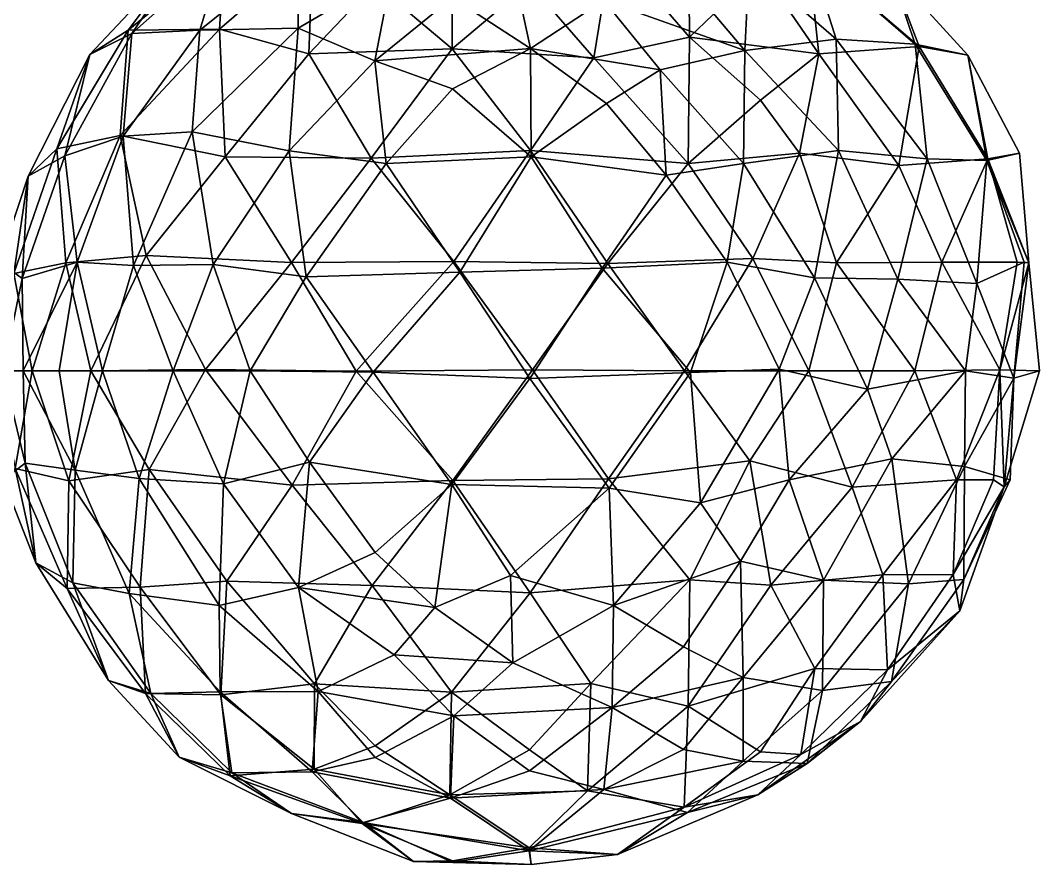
# Model space of a CAD drawing. Extents: x 290083 to 295691, y 4553739 to 4561622.
# Drawn here: x 290202.6 to 290369.2, y 4561000 to 4561138.1 of the extents above; entities that cross this region are included whole.
import ezdxf

# ---------------------------------------------------------------- set-up
doc = ezdxf.new("R2010")
doc.units = 0
doc.layers.add('Au_ppm_Pref_-_0_3', color=7, linetype='CONTINUOUS')

msp = doc.modelspace()

# ---------------------------------------------------------------- linework, layer by layer
at = {"layer": 'Au_ppm_Pref_-_0_3'}
for points in [[(290299.26, 4561150.05, 1491.58), (290311.97, 4561135.29, 1488.78), (290311.84, 4561155.6, 1496.37)], [(290311.97, 4561135.29, 1488.78), (290323.61, 4561146.47, 1492.61), (290311.84, 4561155.6, 1496.37)], [(290273.16, 4561151.54, 1490.98), (290260.61, 4561144.05, 1487.48), (290273.18, 4561133.38, 1486.09)], [(290273.18, 4561133.38, 1486.09), (290285.81, 4561144.06, 1487.47), (290273.16, 4561151.54, 1490.98)], [(290299.26, 4561150.05, 1491.58), (290285.81, 4561144.06, 1487.47), (290296.33, 4561131.95, 1486.55)], [(290299.26, 4561150.05, 1491.58), (290296.33, 4561131.95, 1486.55), (290311.97, 4561135.29, 1488.78)], [(290230.19, 4561149.75, 1502.65), (290220.83, 4561135.92, 1508.36), (290213.93, 4561132.47, 1502.65)], [(290230.19, 4561149.75, 1502.65), (290213.93, 4561132.47, 1502.65), (290220.2, 4561136.44, 1497.02)], [(290235.97, 4561149.32, 1496.64), (290230.19, 4561149.75, 1502.65), (290220.2, 4561136.44, 1497.02)], [(290220.2, 4561136.44, 1497.02), (290235.15, 4561136.6, 1490), (290235.97, 4561149.32, 1496.64)], [(290235.78, 4561149.22, 1508.63), (290220.83, 4561135.92, 1508.36), (290230.19, 4561149.75, 1502.65)], [(290235.78, 4561149.22, 1508.63), (290231.93, 4561136.47, 1515.37), (290220.83, 4561135.92, 1508.36)], [(290247.87, 4561149.26, 1514.07), (290248.02, 4561136.77, 1520.78), (290231.93, 4561136.47, 1515.37)], [(290247.87, 4561149.26, 1514.07), (290231.93, 4561136.47, 1515.37), (290235.78, 4561149.22, 1508.63)], [(290249.74, 4561132.58, 1486.18), (290250.38, 4561149.79, 1491.71), (290235.15, 4561136.6, 1490)], [(290235.97, 4561149.32, 1496.64), (290235.15, 4561136.6, 1490), (290250.38, 4561149.79, 1491.71)], [(290263.29, 4561145.77, 1519.66), (290248.02, 4561136.77, 1520.78), (290247.87, 4561149.26, 1514.07)], [(290250.38, 4561149.79, 1491.71), (290249.74, 4561132.58, 1486.18), (290260.61, 4561144.05, 1487.48)], [(290331.44, 4561149.28, 1508.07), (290335.97, 4561135, 1514.71), (290321.76, 4561147.36, 1513.86)], [(290333.15, 4561132.6, 1491.16), (290331.3, 4561149.38, 1497.2), (290323.61, 4561146.47, 1492.61)], [(290333.15, 4561132.6, 1491.16), (290349.51, 4561133.76, 1496.58), (290331.3, 4561149.38, 1497.2)], [(290331.3, 4561149.38, 1497.2), (290349.51, 4561133.76, 1496.58), (290344.79, 4561146.31, 1502.65)], [(290335.97, 4561135, 1514.71), (290331.44, 4561149.28, 1508.07), (290348.87, 4561134.15, 1508.58)], [(290331.44, 4561149.28, 1508.07), (290344.79, 4561146.31, 1502.65), (290348.87, 4561134.15, 1508.58)], [(290321.01, 4561133.12, 1520.13), (290311.01, 4561145, 1518.14), (290321.76, 4561147.36, 1513.86)], [(290321.01, 4561133.12, 1520.13), (290321.76, 4561147.36, 1513.86), (290335.97, 4561135, 1514.71)], [(290260.55, 4561131.45, 1525.97), (290248.02, 4561136.77, 1520.78), (290263.29, 4561145.77, 1519.66)], [(290260.55, 4561131.45, 1525.97), (290263.29, 4561145.77, 1519.66), (290273.21, 4561141.8, 1523.01)], [(290283.18, 4561146.3, 1519.81), (290285.98, 4561133.43, 1526.09), (290273.21, 4561141.8, 1523.01)], [(290285.98, 4561133.43, 1526.09), (290283.18, 4561146.3, 1519.81), (290297.95, 4561141.31, 1521.09)], [(290321.01, 4561133.12, 1520.13), (290297.95, 4561141.31, 1521.09), (290311.01, 4561145, 1518.14)], [(290323.61, 4561146.47, 1492.61), (290311.97, 4561135.29, 1488.78), (290333.15, 4561132.6, 1491.16)], [(290344.79, 4561146.31, 1502.65), (290349.51, 4561133.76, 1496.58), (290357.48, 4561132.34, 1502.65)], [(290344.79, 4561146.31, 1502.65), (290357.48, 4561132.34, 1502.65), (290348.87, 4561134.15, 1508.58)], [(290260.61, 4561144.05, 1487.48), (290249.74, 4561132.58, 1486.18), (290273.18, 4561133.38, 1486.09)], [(290273.18, 4561133.38, 1486.09), (290296.33, 4561131.95, 1486.55), (290285.81, 4561144.06, 1487.47)], [(290260.55, 4561131.45, 1525.97), (290273.21, 4561141.8, 1523.01), (290285.98, 4561133.43, 1526.09)], [(290285.98, 4561133.43, 1526.09), (290297.95, 4561141.31, 1521.09), (290307.21, 4561129.95, 1524.85)], [(290297.95, 4561141.31, 1521.09), (290321.01, 4561133.12, 1520.13), (290307.21, 4561129.95, 1524.85)], [(290236.09, 4561115.75, 1485.85), (290235.15, 4561136.6, 1490), (290218.93, 4561119.21, 1489.82)], [(290235.15, 4561136.6, 1490), (290220.2, 4561136.44, 1497.02), (290218.93, 4561119.21, 1489.82)], [(290246.56, 4561116.69, 1527.74), (290230.69, 4561119.82, 1521.61), (290248.02, 4561136.77, 1520.78)], [(290248.02, 4561136.77, 1520.78), (290230.69, 4561119.82, 1521.61), (290231.93, 4561136.47, 1515.37)], [(290236.09, 4561115.75, 1485.85), (290249.74, 4561132.58, 1486.18), (290235.15, 4561136.6, 1490)], [(290260.55, 4561131.45, 1525.97), (290246.56, 4561116.69, 1527.74), (290248.02, 4561136.77, 1520.78)], [(290218.93, 4561119.21, 1489.82), (290220.2, 4561136.44, 1497.02), (290208.57, 4561117.06, 1496.88)], [(290220.2, 4561136.44, 1497.02), (290213.93, 4561132.47, 1502.65), (290208.57, 4561117.06, 1496.88)], [(290219.4, 4561119.12, 1515.46), (290209.85, 4561115.91, 1508.76), (290220.83, 4561135.92, 1508.36)], [(290220.83, 4561135.92, 1508.36), (290209.85, 4561115.91, 1508.76), (290213.93, 4561132.47, 1502.65)], [(290230.69, 4561119.82, 1521.61), (290219.4, 4561119.12, 1515.46), (290231.93, 4561136.47, 1515.37)], [(290231.93, 4561136.47, 1515.37), (290219.4, 4561119.12, 1515.46), (290220.83, 4561135.92, 1508.36)], [(290296.33, 4561131.95, 1486.55), (290311.78, 4561114.66, 1486.75), (290311.97, 4561135.29, 1488.78)], [(290311.78, 4561114.66, 1486.75), (290323.61, 4561125, 1487.89), (290311.97, 4561135.29, 1488.78)], [(290311.97, 4561135.29, 1488.78), (290323.61, 4561125, 1487.89), (290333.15, 4561132.6, 1491.16)], [(290336.33, 4561116.79, 1520.2), (290321.01, 4561133.12, 1520.13), (290335.97, 4561135, 1514.71)], [(290335.97, 4561135, 1514.71), (290350.84, 4561115.39, 1514.53), (290336.33, 4561116.79, 1520.2)], [(290350.84, 4561115.39, 1514.53), (290335.97, 4561135, 1514.71), (290348.87, 4561134.15, 1508.58)], [(290259.94, 4561115.54, 1484.97), (290273.18, 4561133.38, 1486.09), (290249.74, 4561132.58, 1486.18)], [(290285.99, 4561116.79, 1486.11), (290273.18, 4561133.38, 1486.09), (290259.94, 4561115.54, 1484.97)], [(290260.55, 4561131.45, 1525.97), (290285.98, 4561133.43, 1526.09), (290273.21, 4561126.86, 1529.91)], [(290285.99, 4561116.79, 1486.11), (290296.33, 4561131.95, 1486.55), (290273.18, 4561133.38, 1486.09)], [(290285.98, 4561133.43, 1526.09), (290286.11, 4561115.73, 1531.26), (290273.21, 4561126.86, 1529.91)], [(290286.11, 4561115.73, 1531.26), (290285.98, 4561133.43, 1526.09), (290298.41, 4561124.48, 1529.12)], [(290285.98, 4561133.43, 1526.09), (290307.21, 4561129.95, 1524.85), (290298.41, 4561124.48, 1529.12)], [(290346.18, 4561114.33, 1491.19), (290349.51, 4561133.76, 1496.58), (290333.15, 4561132.6, 1491.16)], [(290346.18, 4561114.33, 1491.19), (290360.74, 4561115.4, 1497.03), (290349.51, 4561133.76, 1496.58)], [(290360.57, 4561115.12, 1508.15), (290350.84, 4561115.39, 1514.53), (290348.87, 4561134.15, 1508.58)], [(290360.57, 4561115.12, 1508.15), (290348.87, 4561134.15, 1508.58), (290357.48, 4561132.34, 1502.65)], [(290360.74, 4561115.4, 1497.03), (290357.48, 4561132.34, 1502.65), (290349.51, 4561133.76, 1496.58)], [(290213.93, 4561132.47, 1502.65), (290209.85, 4561115.91, 1508.76), (290203.84, 4561112.57, 1502.65)], [(290203.84, 4561112.57, 1502.65), (290208.57, 4561117.06, 1496.88), (290213.93, 4561132.47, 1502.65)], [(290259.94, 4561115.54, 1484.97), (290249.74, 4561132.58, 1486.18), (290236.09, 4561115.75, 1485.85)], [(290285.99, 4561116.79, 1486.11), (290311.78, 4561114.66, 1486.75), (290296.33, 4561131.95, 1486.55)], [(290320.82, 4561114.62, 1525.91), (290307.21, 4561129.95, 1524.85), (290321.01, 4561133.12, 1520.13)], [(290320.82, 4561114.62, 1525.91), (290321.01, 4561133.12, 1520.13), (290336.33, 4561116.79, 1520.2)], [(290333.15, 4561132.6, 1491.16), (290323.61, 4561125, 1487.89), (290329.97, 4561116.35, 1487.77)], [(290346.18, 4561114.33, 1491.19), (290333.15, 4561132.6, 1491.16), (290329.97, 4561116.35, 1487.77)], [(290360.57, 4561115.12, 1508.15), (290357.48, 4561132.34, 1502.65), (290365.94, 4561116.35, 1502.65)], [(290365.94, 4561116.35, 1502.65), (290357.48, 4561132.34, 1502.65), (290360.74, 4561115.4, 1497.03)], [(290260.55, 4561131.45, 1525.97), (290262.37, 4561114.65, 1530.95), (290246.56, 4561116.69, 1527.74)], [(290260.55, 4561131.45, 1525.97), (290273.21, 4561126.86, 1529.91), (290262.37, 4561114.65, 1530.95)], [(290307.21, 4561129.95, 1524.85), (290308.16, 4561112.72, 1529.79), (290298.41, 4561124.48, 1529.12)], [(290307.21, 4561129.95, 1524.85), (290320.82, 4561114.62, 1525.91), (290308.16, 4561112.72, 1529.79)], [(290286.11, 4561115.73, 1531.26), (290262.37, 4561114.65, 1530.95), (290273.21, 4561126.86, 1529.91)], [(290311.78, 4561114.66, 1486.75), (290329.97, 4561116.35, 1487.77), (290323.61, 4561125, 1487.89)], [(290286.11, 4561115.73, 1531.26), (290298.41, 4561124.48, 1529.12), (290308.16, 4561112.72, 1529.79)], [(290218.93, 4561119.21, 1489.82), (290208.57, 4561117.06, 1496.88), (290210.04, 4561098.42, 1490.61)], [(290219.4, 4561119.12, 1515.46), (290211.86, 4561098.5, 1514.7), (290209.85, 4561115.91, 1508.76)], [(290223.18, 4561099.57, 1485.93), (290218.93, 4561119.21, 1489.82), (290210.04, 4561098.42, 1490.61)], [(290219.4, 4561119.12, 1515.46), (290221.1, 4561097.94, 1521.1), (290211.86, 4561098.5, 1514.7)], [(290236.09, 4561115.75, 1485.85), (290218.93, 4561119.21, 1489.82), (290223.18, 4561099.57, 1485.93)], [(290230.69, 4561119.82, 1521.61), (290221.1, 4561097.94, 1521.1), (290219.4, 4561119.12, 1515.46)], [(290234.13, 4561098.12, 1527.16), (290221.1, 4561097.94, 1521.1), (290230.69, 4561119.82, 1521.61)], [(290246.56, 4561116.69, 1527.74), (290234.13, 4561098.12, 1527.16), (290230.69, 4561119.82, 1521.61)], [(290210.04, 4561098.42, 1490.61), (290208.57, 4561117.06, 1496.88), (290201.52, 4561096.66, 1497.34)], [(290203.84, 4561112.57, 1502.65), (290201.52, 4561096.66, 1497.34), (290208.57, 4561117.06, 1496.88)], [(290249.29, 4561096.09, 1530.93), (290234.13, 4561098.12, 1527.16), (290246.56, 4561116.69, 1527.74)], [(290262.37, 4561114.65, 1530.95), (290249.29, 4561096.09, 1530.93), (290246.56, 4561116.69, 1527.74)], [(290285.99, 4561116.79, 1486.11), (290259.94, 4561115.54, 1484.97), (290273.46, 4561098.61, 1485.93)], [(290285.99, 4561116.79, 1486.11), (290273.46, 4561098.61, 1485.93), (290298.64, 4561098.26, 1487.03)], [(290298.64, 4561098.26, 1487.03), (290311.78, 4561114.66, 1486.75), (290285.99, 4561116.79, 1486.11)], [(290332.41, 4561095.92, 1525.02), (290320.82, 4561114.62, 1525.91), (290336.33, 4561116.79, 1520.2)], [(290332.41, 4561095.92, 1525.02), (290336.33, 4561116.79, 1520.2), (290346.05, 4561095.72, 1519.84)], [(290350.84, 4561115.39, 1514.53), (290346.05, 4561095.72, 1519.84), (290336.33, 4561116.79, 1520.2)], [(290211.86, 4561098.5, 1514.7), (290202.89, 4561095.84, 1507.87), (290209.85, 4561115.91, 1508.76)], [(290203.84, 4561112.57, 1502.65), (290209.85, 4561115.91, 1508.76), (290202.89, 4561095.84, 1507.87)], [(290223.18, 4561099.57, 1485.93), (290246.89, 4561098.46, 1484.1), (290236.09, 4561115.75, 1485.85)], [(290259.94, 4561115.54, 1484.97), (290236.09, 4561115.75, 1485.85), (290246.89, 4561098.46, 1484.1)], [(290246.89, 4561098.46, 1484.1), (290273.46, 4561098.61, 1485.93), (290259.94, 4561115.54, 1484.97)], [(290274.45, 4561096.89, 1532.15), (290262.37, 4561114.65, 1530.95), (290286.11, 4561115.73, 1531.26)], [(290274.45, 4561096.89, 1532.15), (290286.11, 4561115.73, 1531.26), (290297.69, 4561097.54, 1532.21)], [(290297.69, 4561097.54, 1532.21), (290286.11, 4561115.73, 1531.26), (290308.16, 4561112.72, 1529.79)], [(290322.33, 4561099.08, 1487.05), (290329.97, 4561116.35, 1487.77), (290311.78, 4561114.66, 1486.75)], [(290322.33, 4561099.08, 1487.05), (290335.99, 4561098.41, 1488.25), (290329.97, 4561116.35, 1487.77)], [(290329.97, 4561116.35, 1487.77), (290335.99, 4561098.41, 1488.25), (290346.18, 4561114.33, 1491.19)], [(290346.05, 4561095.72, 1519.84), (290350.84, 4561115.39, 1514.53), (290358.96, 4561095.04, 1513.57)], [(290353.22, 4561098.53, 1491.74), (290360.74, 4561115.4, 1497.03), (290346.18, 4561114.33, 1491.19)], [(290360.57, 4561115.12, 1508.15), (290358.96, 4561095.04, 1513.57), (290350.84, 4561115.39, 1514.53)], [(290353.22, 4561098.53, 1491.74), (290365.54, 4561098.53, 1496.71), (290360.74, 4561115.4, 1497.03)], [(290366.68, 4561098.53, 1508.59), (290358.96, 4561095.04, 1513.57), (290360.57, 4561115.12, 1508.15)], [(290365.94, 4561116.35, 1502.65), (290367.47, 4561098.4, 1502.65), (290360.57, 4561115.12, 1508.15)], [(290360.57, 4561115.12, 1508.15), (290367.47, 4561098.4, 1502.65), (290366.68, 4561098.53, 1508.59)], [(290360.74, 4561115.4, 1497.03), (290367.47, 4561098.4, 1502.65), (290365.94, 4561116.35, 1502.65)], [(290360.74, 4561115.4, 1497.03), (290365.54, 4561098.53, 1496.71), (290367.47, 4561098.4, 1502.65)], [(290274.45, 4561096.89, 1532.15), (290249.29, 4561096.09, 1530.93), (290262.37, 4561114.65, 1530.95)], [(290298.64, 4561098.26, 1487.03), (290322.33, 4561099.08, 1487.05), (290311.78, 4561114.66, 1486.75)], [(290320.82, 4561114.62, 1525.91), (290318.11, 4561098.53, 1529.76), (290308.16, 4561112.72, 1529.79)], [(290320.82, 4561114.62, 1525.91), (290332.41, 4561095.92, 1525.02), (290318.11, 4561098.53, 1529.76)], [(290353.22, 4561098.53, 1491.74), (290346.18, 4561114.33, 1491.19), (290335.99, 4561098.41, 1488.25)], [(290202.89, 4561095.84, 1507.87), (290199.18, 4561098.53, 1502.65), (290203.84, 4561112.57, 1502.65)], [(290203.84, 4561112.57, 1502.65), (290199.18, 4561098.53, 1502.65), (290201.52, 4561096.66, 1497.34)], [(290297.69, 4561097.54, 1532.21), (290308.16, 4561112.72, 1529.79), (290318.11, 4561098.53, 1529.76)], [(290202.89, 4561095.84, 1507.87), (290199.78, 4561080.62, 1502.72), (290199.18, 4561098.53, 1502.65)], [(290204.51, 4561080.71, 1491.99), (290210.04, 4561098.42, 1490.61), (290201.52, 4561096.66, 1497.34)], [(290211.86, 4561098.5, 1514.7), (290203.04, 4561080.71, 1509.91), (290202.89, 4561095.84, 1507.87)], [(290211.86, 4561098.5, 1514.7), (290208.92, 4561080.71, 1514.53), (290203.04, 4561080.71, 1509.91)], [(290214.13, 4561080.71, 1486.68), (290210.04, 4561098.42, 1490.61), (290204.51, 4561080.71, 1491.99)], [(290215.99, 4561080.71, 1519.44), (290208.92, 4561080.71, 1514.53), (290211.86, 4561098.5, 1514.7)], [(290223.18, 4561099.57, 1485.93), (290210.04, 4561098.42, 1490.61), (290214.13, 4561080.71, 1486.68)], [(290211.86, 4561098.5, 1514.7), (290221.1, 4561097.94, 1521.1), (290215.99, 4561080.71, 1519.44)], [(290214.13, 4561080.71, 1486.68), (290232.85, 4561080.93, 1484.18), (290223.18, 4561099.57, 1485.93)], [(290246.89, 4561098.46, 1484.1), (290223.18, 4561099.57, 1485.93), (290232.85, 4561080.93, 1484.18)], [(290257.46, 4561080.69, 1484.97), (290246.89, 4561098.46, 1484.1), (290232.85, 4561080.93, 1484.18)], [(290273.46, 4561098.61, 1485.93), (290246.89, 4561098.46, 1484.1), (290257.46, 4561080.69, 1484.97)], [(290286.3, 4561080.91, 1486.51), (290273.46, 4561098.61, 1485.93), (290257.46, 4561080.69, 1484.97)], [(290286.3, 4561080.91, 1486.51), (290298.64, 4561098.26, 1487.03), (290273.46, 4561098.61, 1485.93)], [(290286.3, 4561080.91, 1486.51), (290311.15, 4561080.75, 1487.15), (290298.64, 4561098.26, 1487.03)], [(290312.14, 4561080.44, 1530.67), (290297.69, 4561097.54, 1532.21), (290318.11, 4561098.53, 1529.76)], [(290298.64, 4561098.26, 1487.03), (290311.15, 4561080.75, 1487.15), (290322.33, 4561099.08, 1487.05)], [(290311.15, 4561080.75, 1487.15), (290331.49, 4561080.71, 1487.06), (290322.33, 4561099.08, 1487.05)], [(290312.14, 4561080.44, 1530.67), (290318.11, 4561098.53, 1529.76), (290326.66, 4561080.99, 1527.17)], [(290332.41, 4561095.92, 1525.02), (290326.66, 4561080.99, 1527.17), (290318.11, 4561098.53, 1529.76)], [(290322.33, 4561099.08, 1487.05), (290331.49, 4561080.71, 1487.06), (290335.99, 4561098.41, 1488.25)], [(290335.99, 4561098.41, 1488.25), (290331.49, 4561080.71, 1487.06), (290348.82, 4561080.71, 1490.79)], [(290348.82, 4561080.71, 1490.79), (290353.22, 4561098.53, 1491.74), (290335.99, 4561098.41, 1488.25)], [(290348.82, 4561080.71, 1490.79), (290362.71, 4561080.91, 1496.54), (290353.22, 4561098.53, 1491.74)], [(290353.22, 4561098.53, 1491.74), (290362.71, 4561080.91, 1496.54), (290365.54, 4561098.53, 1496.71)], [(290366.68, 4561098.53, 1508.59), (290365.01, 4561079.53, 1508.89), (290358.96, 4561095.04, 1513.57)], [(290362.71, 4561080.91, 1496.54), (290367.47, 4561098.4, 1502.65), (290365.54, 4561098.53, 1496.71)], [(290362.71, 4561080.91, 1496.54), (290369.22, 4561080.71, 1502.65), (290367.47, 4561098.4, 1502.65)], [(290365.01, 4561079.53, 1508.89), (290366.68, 4561098.53, 1508.59), (290367.47, 4561098.4, 1502.65)], [(290365.01, 4561079.53, 1508.89), (290367.47, 4561098.4, 1502.65), (290369.22, 4561080.71, 1502.65)], [(290204.51, 4561080.71, 1491.99), (290201.52, 4561096.66, 1497.34), (290198.72, 4561080.71, 1496.71)], [(290227.57, 4561080.71, 1525.7), (290215.99, 4561080.71, 1519.44), (290221.1, 4561097.94, 1521.1)], [(290234.13, 4561098.12, 1527.16), (290227.57, 4561080.71, 1525.7), (290221.1, 4561097.94, 1521.1)], [(290240.17, 4561080.71, 1530.1), (290227.57, 4561080.71, 1525.7), (290234.13, 4561098.12, 1527.16)], [(290249.29, 4561096.09, 1530.93), (290240.17, 4561080.71, 1530.1), (290234.13, 4561098.12, 1527.16)], [(290274.45, 4561096.89, 1532.15), (290260.24, 4561080.54, 1531.28), (290249.29, 4561096.09, 1530.93)], [(290274.45, 4561096.89, 1532.15), (290285.88, 4561079.47, 1532.59), (290260.24, 4561080.54, 1531.28)], [(290274.45, 4561096.89, 1532.15), (290297.69, 4561097.54, 1532.21), (290285.88, 4561079.47, 1532.59)], [(290297.69, 4561097.54, 1532.21), (290312.14, 4561080.44, 1530.67), (290285.88, 4561079.47, 1532.59)], [(290202.89, 4561095.84, 1507.87), (290203.04, 4561080.71, 1509.91), (290199.78, 4561080.62, 1502.72)], [(290260.24, 4561080.54, 1531.28), (290240.17, 4561080.71, 1530.1), (290249.29, 4561096.09, 1530.93)], [(290341.06, 4561077.74, 1522.2), (290326.66, 4561080.99, 1527.17), (290332.41, 4561095.92, 1525.02)], [(290346.05, 4561095.72, 1519.84), (290341.06, 4561077.74, 1522.2), (290332.41, 4561095.92, 1525.02)], [(290346.05, 4561095.72, 1519.84), (290357.1, 4561080.71, 1515.9), (290341.06, 4561077.74, 1522.2)], [(290358.96, 4561095.04, 1513.57), (290357.1, 4561080.71, 1515.9), (290346.05, 4561095.72, 1519.84)], [(290358.96, 4561095.04, 1513.57), (290365.01, 4561079.53, 1508.89), (290357.1, 4561080.71, 1515.9)], [(290204.51, 4561080.71, 1491.99), (290198.72, 4561080.71, 1496.71), (290201.76, 4561064.74, 1497.4)], [(290203.04, 4561080.71, 1509.91), (290203.39, 4561065.64, 1507.77), (290199.78, 4561080.62, 1502.72)], [(290203.39, 4561065.64, 1507.77), (290199.83, 4561062.9, 1502.65), (290199.78, 4561080.62, 1502.72)], [(290210.54, 4561062.73, 1490.81), (290204.51, 4561080.71, 1491.99), (290201.76, 4561064.74, 1497.4)], [(290203.04, 4561080.71, 1509.91), (290208.92, 4561080.71, 1514.53), (290211.55, 4561064.48, 1514.08)], [(290203.04, 4561080.71, 1509.91), (290211.55, 4561064.48, 1514.08), (290203.39, 4561065.64, 1507.77)], [(290214.13, 4561080.71, 1486.68), (290204.51, 4561080.71, 1491.99), (290210.54, 4561062.73, 1490.81)], [(290215.99, 4561080.71, 1519.44), (290211.55, 4561064.48, 1514.08), (290208.92, 4561080.71, 1514.53)], [(290223.62, 4561064.58, 1485.77), (290214.13, 4561080.71, 1486.68), (290210.54, 4561062.73, 1490.81)], [(290215.99, 4561080.71, 1519.44), (290222, 4561063.13, 1520.45), (290211.55, 4561064.48, 1514.08)], [(290223.62, 4561064.58, 1485.77), (290232.85, 4561080.93, 1484.18), (290214.13, 4561080.71, 1486.68)], [(290227.57, 4561080.71, 1525.7), (290222, 4561063.13, 1520.45), (290215.99, 4561080.71, 1519.44)], [(290235.78, 4561062.23, 1526.5), (290222, 4561063.13, 1520.45), (290227.57, 4561080.71, 1525.7)], [(290232.85, 4561080.93, 1484.18), (290223.62, 4561064.58, 1485.77), (290247.05, 4561062.02, 1484.23)], [(290227.57, 4561080.71, 1525.7), (290240.17, 4561080.71, 1530.1), (290235.78, 4561062.23, 1526.5)], [(290257.46, 4561080.69, 1484.97), (290232.85, 4561080.93, 1484.18), (290247.05, 4561062.02, 1484.23)], [(290240.17, 4561080.71, 1530.1), (290249.85, 4561065.77, 1530.52), (290235.78, 4561062.23, 1526.5)], [(290260.24, 4561080.54, 1531.28), (290249.85, 4561065.77, 1530.52), (290240.17, 4561080.71, 1530.1)], [(290247.05, 4561062.02, 1484.23), (290273.28, 4561062.77, 1485.52), (290257.46, 4561080.69, 1484.97)], [(290260.24, 4561080.54, 1531.28), (290273.15, 4561062.12, 1531.62), (290249.85, 4561065.77, 1530.52)], [(290286.3, 4561080.91, 1486.51), (290257.46, 4561080.69, 1484.97), (290273.28, 4561062.77, 1485.52)], [(290260.24, 4561080.54, 1531.28), (290285.88, 4561079.47, 1532.59), (290273.15, 4561062.12, 1531.62)], [(290286.3, 4561080.91, 1486.51), (290273.28, 4561062.77, 1485.52), (290298.73, 4561063.06, 1486.6)], [(290312.14, 4561080.44, 1530.67), (290298.87, 4561061.52, 1531.03), (290285.88, 4561079.47, 1532.59)], [(290286.3, 4561080.91, 1486.51), (290298.73, 4561063.06, 1486.6), (290311.15, 4561080.75, 1487.15)], [(290298.73, 4561063.06, 1486.6), (290321.82, 4561066.01, 1486.71), (290311.15, 4561080.75, 1487.15)], [(290298.87, 4561061.52, 1531.03), (290312.14, 4561080.44, 1530.67), (290313.76, 4561059.16, 1528.95)], [(290311.15, 4561080.75, 1487.15), (290321.82, 4561066.01, 1486.71), (290331.49, 4561080.71, 1487.06)], [(290312.14, 4561080.44, 1530.67), (290326.66, 4561080.99, 1527.17), (290313.76, 4561059.16, 1528.95)], [(290328.26, 4561062.9, 1525.38), (290313.76, 4561059.16, 1528.95), (290326.66, 4561080.99, 1527.17)], [(290331.49, 4561080.71, 1487.06), (290321.82, 4561066.01, 1486.71), (290338.56, 4561061.69, 1489.36)], [(290328.26, 4561062.9, 1525.38), (290326.66, 4561080.99, 1527.17), (290341.06, 4561077.74, 1522.2)], [(290348.82, 4561080.71, 1490.79), (290331.49, 4561080.71, 1487.06), (290338.56, 4561061.69, 1489.36)], [(290348.82, 4561080.71, 1490.79), (290338.56, 4561061.69, 1489.36), (290355.64, 4561062.9, 1493.49)], [(290341.06, 4561077.74, 1522.2), (290357.1, 4561080.71, 1515.9), (290345.08, 4561066.32, 1519.64)], [(290356.91, 4561065.11, 1514.04), (290345.08, 4561066.32, 1519.64), (290357.1, 4561080.71, 1515.9)], [(290348.82, 4561080.71, 1490.79), (290355.64, 4561062.9, 1493.49), (290362.71, 4561080.91, 1496.54)], [(290355.64, 4561062.9, 1493.49), (290361.68, 4561062.9, 1496.71), (290362.71, 4561080.91, 1496.54)], [(290356.91, 4561065.11, 1514.04), (290357.1, 4561080.71, 1515.9), (290365.01, 4561079.53, 1508.89)], [(290361.68, 4561062.9, 1496.71), (290363.44, 4561061.75, 1502.72), (290362.71, 4561080.91, 1496.54)], [(290363.44, 4561061.75, 1502.72), (290369.22, 4561080.71, 1502.65), (290362.71, 4561080.91, 1496.54)], [(290363.44, 4561061.75, 1502.72), (290365.01, 4561079.53, 1508.89), (290369.22, 4561080.71, 1502.65)], [(290273.15, 4561062.12, 1531.62), (290285.88, 4561079.47, 1532.59), (290298.87, 4561061.52, 1531.03)], [(290364.39, 4561062.9, 1508.59), (290356.91, 4561065.11, 1514.04), (290365.01, 4561079.53, 1508.89)], [(290363.44, 4561061.75, 1502.72), (290364.39, 4561062.9, 1508.59), (290365.01, 4561079.53, 1508.89)], [(290345.08, 4561066.32, 1519.64), (290328.26, 4561062.9, 1525.38), (290341.06, 4561077.74, 1522.2)], [(290203.39, 4561065.64, 1507.77), (290205.1, 4561049.31, 1502.65), (290199.83, 4561062.9, 1502.65)], [(290211.55, 4561064.48, 1514.08), (290211.16, 4561046.07, 1508.23), (290203.39, 4561065.64, 1507.77)], [(290203.39, 4561065.64, 1507.77), (290211.16, 4561046.07, 1508.23), (290205.1, 4561049.31, 1502.65)], [(290249.85, 4561065.77, 1530.52), (290248.04, 4561045.3, 1526.06), (290235.78, 4561062.23, 1526.5)], [(290248.04, 4561045.3, 1526.06), (290249.85, 4561065.77, 1530.52), (290260.61, 4561051, 1530.37)], [(290273.15, 4561062.12, 1531.62), (290260.61, 4561051, 1530.37), (290249.85, 4561065.77, 1530.52)], [(290298.73, 4561063.06, 1486.6), (290312.01, 4561046.56, 1486.75), (290321.82, 4561066.01, 1486.71)], [(290325.27, 4561045.65, 1488.28), (290321.82, 4561066.01, 1486.71), (290312.01, 4561046.56, 1486.75)], [(290321.82, 4561066.01, 1486.71), (290325.27, 4561045.65, 1488.28), (290338.56, 4561061.69, 1489.36)], [(290333.91, 4561046.5, 1520.07), (290328.26, 4561062.9, 1525.38), (290345.08, 4561066.32, 1519.64)], [(290333.91, 4561046.5, 1520.07), (290345.08, 4561066.32, 1519.64), (290347.76, 4561045.89, 1514.27)], [(290356.91, 4561065.11, 1514.04), (290347.76, 4561045.89, 1514.27), (290345.08, 4561066.32, 1519.64)], [(290356.83, 4561046.61, 1507.79), (290347.76, 4561045.89, 1514.27), (290356.91, 4561065.11, 1514.04)], [(290356.83, 4561046.61, 1507.79), (290356.91, 4561065.11, 1514.04), (290364.39, 4561062.9, 1508.59)], [(290199.83, 4561062.9, 1502.65), (290205.1, 4561049.31, 1502.65), (290201.76, 4561064.74, 1497.4)], [(290210.54, 4561062.73, 1490.81), (290201.76, 4561064.74, 1497.4), (290210.25, 4561045.13, 1496.67)], [(290201.76, 4561064.74, 1497.4), (290205.1, 4561049.31, 1502.65), (290210.25, 4561045.13, 1496.67)], [(290222.16, 4561045.32, 1489.59), (290223.62, 4561064.58, 1485.77), (290210.54, 4561062.73, 1490.81)], [(290211.55, 4561064.48, 1514.08), (290220.37, 4561044.33, 1513.89), (290211.16, 4561046.07, 1508.23)], [(290222, 4561063.13, 1520.45), (290220.37, 4561044.33, 1513.89), (290211.55, 4561064.48, 1514.08)], [(290223.62, 4561064.58, 1485.77), (290222.16, 4561045.32, 1489.59), (290236.37, 4561046.32, 1485.7)], [(290236.37, 4561046.32, 1485.7), (290247.05, 4561062.02, 1484.23), (290223.62, 4561064.58, 1485.77)], [(290222.16, 4561045.32, 1489.59), (290210.54, 4561062.73, 1490.81), (290210.25, 4561045.13, 1496.67)], [(290222, 4561063.13, 1520.45), (290235.1, 4561042.33, 1520.82), (290220.37, 4561044.33, 1513.89)], [(290235.78, 4561062.23, 1526.5), (290235.1, 4561042.33, 1520.82), (290222, 4561063.13, 1520.45)], [(290235.1, 4561042.33, 1520.82), (290235.78, 4561062.23, 1526.5), (290248.04, 4561045.3, 1526.06)], [(290260.11, 4561045.62, 1484.96), (290247.05, 4561062.02, 1484.23), (290236.37, 4561046.32, 1485.7)], [(290273.28, 4561062.77, 1485.52), (290247.05, 4561062.02, 1484.23), (290260.11, 4561045.62, 1484.96)], [(290273.28, 4561062.77, 1485.52), (290260.11, 4561045.62, 1484.96), (290285.92, 4561044.4, 1485.73)], [(290273.15, 4561062.12, 1531.62), (290270.36, 4561042.02, 1528.77), (290260.61, 4561051, 1530.37)], [(290273.15, 4561062.12, 1531.62), (290282.7, 4561047.26, 1530.15), (290270.36, 4561042.02, 1528.77)], [(290273.15, 4561062.12, 1531.62), (290298.87, 4561061.52, 1531.03), (290282.7, 4561047.26, 1530.15)], [(290298.73, 4561063.06, 1486.6), (290273.28, 4561062.77, 1485.52), (290285.92, 4561044.4, 1485.73)], [(290285.92, 4561044.4, 1485.73), (290312.01, 4561046.56, 1486.75), (290298.73, 4561063.06, 1486.6)], [(290320.29, 4561049.58, 1525.06), (290313.76, 4561059.16, 1528.95), (290328.26, 4561062.9, 1525.38)], [(290320.29, 4561049.58, 1525.06), (290328.26, 4561062.9, 1525.38), (290333.91, 4561046.5, 1520.07)], [(290343.57, 4561047.34, 1492.13), (290338.56, 4561061.69, 1489.36), (290325.27, 4561045.65, 1488.28)], [(290343.57, 4561047.34, 1492.13), (290355.64, 4561062.9, 1493.49), (290338.56, 4561061.69, 1489.36)], [(290343.57, 4561047.34, 1492.13), (290355.1, 4561047.4, 1497.66), (290355.64, 4561062.9, 1493.49)], [(290355.1, 4561047.4, 1497.66), (290363.44, 4561061.75, 1502.72), (290361.68, 4561062.9, 1496.71)], [(290355.1, 4561047.4, 1497.66), (290361.68, 4561062.9, 1496.71), (290355.64, 4561062.9, 1493.49)], [(290355.1, 4561047.4, 1497.66), (290356.2, 4561041.45, 1502.65), (290363.44, 4561061.75, 1502.72)], [(290356.83, 4561046.61, 1507.79), (290363.44, 4561061.75, 1502.72), (290356.2, 4561041.45, 1502.65)], [(290356.83, 4561046.61, 1507.79), (290364.39, 4561062.9, 1508.59), (290363.44, 4561061.75, 1502.72)], [(290299.58, 4561042.36, 1527.22), (290282.7, 4561047.26, 1530.15), (290298.87, 4561061.52, 1531.03)], [(290298.87, 4561061.52, 1531.03), (290313.76, 4561059.16, 1528.95), (290299.58, 4561042.36, 1527.22)], [(290320.29, 4561049.58, 1525.06), (290299.58, 4561042.36, 1527.22), (290313.76, 4561059.16, 1528.95)], [(290248.04, 4561045.3, 1526.06), (290260.61, 4561051, 1530.37), (290270.36, 4561042.02, 1528.77)], [(290211.16, 4561046.07, 1508.23), (290217, 4561030.1, 1502.65), (290205.1, 4561049.31, 1502.65)], [(290205.1, 4561049.31, 1502.65), (290217, 4561030.1, 1502.65), (290210.25, 4561045.13, 1496.67)], [(290311.01, 4561035.61, 1523.62), (290299.58, 4561042.36, 1527.22), (290320.29, 4561049.58, 1525.06)], [(290311.01, 4561035.61, 1523.62), (290320.29, 4561049.58, 1525.06), (290320.75, 4561030.59, 1519.34)], [(290333.91, 4561046.5, 1520.07), (290320.75, 4561030.59, 1519.34), (290320.29, 4561049.58, 1525.06)], [(290283.12, 4561032.95, 1525.78), (290270.36, 4561042.02, 1528.77), (290282.7, 4561047.26, 1530.15)], [(290283.12, 4561032.95, 1525.78), (290282.7, 4561047.26, 1530.15), (290299.58, 4561042.36, 1527.22)], [(290343.57, 4561047.34, 1492.13), (290325.27, 4561045.65, 1488.28), (290332.46, 4561032.06, 1492.2)], [(290344.33, 4561031.82, 1497.63), (290343.57, 4561047.34, 1492.13), (290332.46, 4561032.06, 1492.2)], [(290344.33, 4561031.82, 1497.63), (290355.1, 4561047.4, 1497.66), (290343.57, 4561047.34, 1492.13)], [(290344.33, 4561031.82, 1497.63), (290356.2, 4561041.45, 1502.65), (290355.1, 4561047.4, 1497.66)], [(290356.83, 4561046.61, 1507.79), (290345.02, 4561029.91, 1507.34), (290347.76, 4561045.89, 1514.27)], [(290356.83, 4561046.61, 1507.79), (290356.2, 4561041.45, 1502.65), (290345.02, 4561029.91, 1507.34)], [(290223.06, 4561027.93, 1496.62), (290222.16, 4561045.32, 1489.59), (290210.25, 4561045.13, 1496.67)], [(290217, 4561030.1, 1502.65), (290223.06, 4561027.93, 1496.62), (290210.25, 4561045.13, 1496.67)], [(290211.16, 4561046.07, 1508.23), (290220.37, 4561044.33, 1513.89), (290223.94, 4561027.95, 1508.28)], [(290211.16, 4561046.07, 1508.23), (290223.94, 4561027.95, 1508.28), (290217, 4561030.1, 1502.65)], [(290235.38, 4561027.72, 1490.8), (290236.37, 4561046.32, 1485.7), (290222.16, 4561045.32, 1489.59)], [(290235.38, 4561027.72, 1490.8), (290222.16, 4561045.32, 1489.59), (290223.06, 4561027.93, 1496.62)], [(290248.04, 4561045.3, 1526.06), (290251.27, 4561028.26, 1520.08), (290235.1, 4561042.33, 1520.82)], [(290235.38, 4561027.72, 1490.8), (290250.67, 4561029.55, 1486.85), (290236.37, 4561046.32, 1485.7)], [(290260.11, 4561045.62, 1484.96), (290236.37, 4561046.32, 1485.7), (290250.67, 4561029.55, 1486.85)], [(290270.36, 4561042.02, 1528.77), (290263.72, 4561034.29, 1525.53), (290248.04, 4561045.3, 1526.06)], [(290263.72, 4561034.29, 1525.53), (290251.27, 4561028.26, 1520.08), (290248.04, 4561045.3, 1526.06)], [(290260.11, 4561045.62, 1484.96), (290250.67, 4561029.55, 1486.85), (290273.08, 4561028.18, 1486.49)], [(290285.92, 4561044.4, 1485.73), (290260.11, 4561045.62, 1484.96), (290273.08, 4561028.18, 1486.49)], [(290285.92, 4561044.4, 1485.73), (290295.86, 4561029.59, 1486.81), (290312.01, 4561046.56, 1486.75)], [(290312.01, 4561046.56, 1486.75), (290295.86, 4561029.59, 1486.81), (290311.74, 4561025.9, 1489.84)], [(290312.01, 4561046.56, 1486.75), (290311.74, 4561025.9, 1489.84), (290325.27, 4561045.65, 1488.28)], [(290332.46, 4561032.06, 1492.2), (290325.27, 4561045.65, 1488.28), (290311.74, 4561025.9, 1489.84)], [(290320.75, 4561030.59, 1519.34), (290333.91, 4561046.5, 1520.07), (290333.74, 4561028.47, 1514.07)], [(290347.76, 4561045.89, 1514.27), (290333.74, 4561028.47, 1514.07), (290333.91, 4561046.5, 1520.07)], [(290333.74, 4561028.47, 1514.07), (290347.76, 4561045.89, 1514.27), (290345.02, 4561029.91, 1507.34)], [(290220.37, 4561044.33, 1513.89), (290235.1, 4561042.33, 1520.82), (290235.25, 4561028.21, 1514.63)], [(290235.25, 4561028.21, 1514.63), (290223.94, 4561027.95, 1508.28), (290220.37, 4561044.33, 1513.89)], [(290285.92, 4561044.4, 1485.73), (290273.08, 4561028.18, 1486.49), (290295.86, 4561029.59, 1486.81)], [(290235.25, 4561028.21, 1514.63), (290235.1, 4561042.33, 1520.82), (290251.27, 4561028.26, 1520.08)], [(290283.12, 4561032.95, 1525.78), (290263.72, 4561034.29, 1525.53), (290270.36, 4561042.02, 1528.77)], [(290299.58, 4561042.36, 1527.22), (290299.36, 4561025.68, 1521.11), (290283.12, 4561032.95, 1525.78)], [(290299.58, 4561042.36, 1527.22), (290311.01, 4561035.61, 1523.62), (290299.36, 4561025.68, 1521.11)], [(290344.33, 4561031.82, 1497.63), (290339.92, 4561023.36, 1502.13), (290356.2, 4561041.45, 1502.65)], [(290345.02, 4561029.91, 1507.34), (290356.2, 4561041.45, 1502.65), (290339.92, 4561023.36, 1502.13)], [(290311.01, 4561035.61, 1523.62), (290320.75, 4561030.59, 1519.34), (290299.36, 4561025.68, 1521.11)], [(290263.72, 4561034.29, 1525.53), (290273.47, 4561024.32, 1521.66), (290251.27, 4561028.26, 1520.08)], [(290263.72, 4561034.29, 1525.53), (290283.12, 4561032.95, 1525.78), (290273.47, 4561024.32, 1521.66)], [(290283.12, 4561032.95, 1525.78), (290299.36, 4561025.68, 1521.11), (290273.47, 4561024.32, 1521.66)], [(290323.61, 4561018.43, 1493.77), (290332.46, 4561032.06, 1492.2), (290311.74, 4561025.9, 1489.84)], [(290330.19, 4561017.96, 1496.71), (290332.46, 4561032.06, 1492.2), (290323.61, 4561018.43, 1493.77)], [(290344.33, 4561031.82, 1497.63), (290332.46, 4561032.06, 1492.2), (290330.19, 4561017.96, 1496.71)], [(290344.33, 4561031.82, 1497.63), (290330.19, 4561017.96, 1496.71), (290339.92, 4561023.36, 1502.13)], [(290223.94, 4561027.95, 1508.28), (290228.53, 4561017.53, 1502.65), (290217, 4561030.1, 1502.65)], [(290217, 4561030.1, 1502.65), (290228.53, 4561017.53, 1502.65), (290223.06, 4561027.93, 1496.62)], [(290311.01, 4561018.78, 1517.36), (290299.36, 4561025.68, 1521.11), (290320.75, 4561030.59, 1519.34)], [(290311.01, 4561018.78, 1517.36), (290320.75, 4561030.59, 1519.34), (290320.73, 4561016.88, 1513.4)], [(290320.75, 4561030.59, 1519.34), (290333.74, 4561028.47, 1514.07), (290320.73, 4561016.88, 1513.4)], [(290235.38, 4561027.72, 1490.8), (290250.63, 4561015.59, 1491.59), (290250.67, 4561029.55, 1486.85)], [(290250.63, 4561015.59, 1491.59), (290260.61, 4561019.42, 1488.16), (290250.67, 4561029.55, 1486.85)], [(290273.08, 4561028.18, 1486.49), (290250.67, 4561029.55, 1486.85), (290260.61, 4561019.42, 1488.16)], [(290273.08, 4561028.18, 1486.49), (290285.81, 4561018.72, 1487.92), (290295.86, 4561029.59, 1486.81)], [(290295.31, 4561012.06, 1491.92), (290295.86, 4561029.59, 1486.81), (290285.81, 4561018.72, 1487.92)], [(290295.31, 4561012.06, 1491.92), (290311.74, 4561025.9, 1489.84), (290295.86, 4561029.59, 1486.81)], [(290320.73, 4561016.88, 1513.4), (290333.74, 4561028.47, 1514.07), (290331.21, 4561016.5, 1508.59)], [(290333.74, 4561028.47, 1514.07), (290345.02, 4561029.91, 1507.34), (290331.21, 4561016.5, 1508.59)], [(290345.02, 4561029.91, 1507.34), (290339.92, 4561023.36, 1502.13), (290331.21, 4561016.5, 1508.59)], [(290235.38, 4561027.72, 1490.8), (290223.06, 4561027.93, 1496.62), (290236.9, 4561014.51, 1497.7)], [(290236.9, 4561014.51, 1497.7), (290223.06, 4561027.93, 1496.62), (290228.53, 4561017.53, 1502.65)], [(290235.25, 4561028.21, 1514.63), (290237.15, 4561014.97, 1507.57), (290223.94, 4561027.95, 1508.28)], [(290223.94, 4561027.95, 1508.28), (290237.15, 4561014.97, 1507.57), (290228.53, 4561017.53, 1502.65)], [(290251.27, 4561028.26, 1520.08), (290250.29, 4561015.17, 1513.69), (290235.25, 4561028.21, 1514.63)], [(290235.25, 4561028.21, 1514.63), (290250.29, 4561015.17, 1513.69), (290237.15, 4561014.97, 1507.57)], [(290235.38, 4561027.72, 1490.8), (290236.9, 4561014.51, 1497.7), (290250.63, 4561015.59, 1491.59)], [(290251.27, 4561028.26, 1520.08), (290260.61, 4561017.5, 1517.78), (290250.29, 4561015.17, 1513.69)], [(290251.27, 4561028.26, 1520.08), (290273.47, 4561024.32, 1521.66), (290260.61, 4561017.5, 1517.78)], [(290272.79, 4561011.36, 1491.84), (290273.08, 4561028.18, 1486.49), (290260.61, 4561019.42, 1488.16)], [(290273.08, 4561028.18, 1486.49), (290272.79, 4561011.36, 1491.84), (290285.81, 4561018.72, 1487.92)], [(290299.36, 4561025.68, 1521.11), (290285.81, 4561015.32, 1518.51), (290273.47, 4561024.32, 1521.66)], [(290285.81, 4561015.32, 1518.51), (290299.36, 4561025.68, 1521.11), (290298, 4561012.27, 1514.74)], [(290311.13, 4561009.35, 1496.74), (290311.74, 4561025.9, 1489.84), (290295.31, 4561012.06, 1491.92)], [(290298, 4561012.27, 1514.74), (290299.36, 4561025.68, 1521.11), (290311.01, 4561018.78, 1517.36)], [(290323.61, 4561018.43, 1493.77), (290311.74, 4561025.9, 1489.84), (290311.13, 4561009.35, 1496.74)], [(290260.61, 4561017.5, 1517.78), (290273.47, 4561024.32, 1521.66), (290272.89, 4561010.81, 1514.3)], [(290272.89, 4561010.81, 1514.3), (290273.47, 4561024.32, 1521.66), (290285.81, 4561015.32, 1518.51)], [(290339.92, 4561023.36, 1502.13), (290330.19, 4561017.96, 1496.71), (290323.15, 4561011.39, 1502.62)], [(290331.21, 4561016.5, 1508.59), (290339.92, 4561023.36, 1502.13), (290323.15, 4561011.39, 1502.62)], [(290250.63, 4561015.59, 1491.59), (290272.79, 4561011.36, 1491.84), (290260.61, 4561019.42, 1488.16)], [(290295.31, 4561012.06, 1491.92), (290285.81, 4561018.72, 1487.92), (290272.79, 4561011.36, 1491.84)], [(290311.01, 4561018.78, 1517.36), (290320.73, 4561016.88, 1513.4), (290298, 4561012.27, 1514.74)], [(290330.19, 4561017.96, 1496.71), (290323.61, 4561018.43, 1493.77), (290311.13, 4561009.35, 1496.74)], [(290236.9, 4561014.51, 1497.7), (290228.53, 4561017.53, 1502.65), (290246.9, 4561008.34, 1502.64)], [(290237.15, 4561014.97, 1507.57), (290246.9, 4561008.34, 1502.64), (290228.53, 4561017.53, 1502.65)], [(290272.89, 4561010.81, 1514.3), (290250.29, 4561015.17, 1513.69), (290260.61, 4561017.5, 1517.78)], [(290298, 4561012.27, 1514.74), (290320.73, 4561016.88, 1513.4), (290311.66, 4561008.51, 1508.67)], [(290323.15, 4561011.39, 1502.62), (290330.19, 4561017.96, 1496.71), (290311.13, 4561009.35, 1496.74)], [(290320.73, 4561016.88, 1513.4), (290331.21, 4561016.5, 1508.59), (290311.66, 4561008.51, 1508.67)], [(290250.63, 4561015.59, 1491.59), (290236.9, 4561014.51, 1497.7), (290258.48, 4561006.7, 1496.46)], [(290250.29, 4561015.17, 1513.69), (290258.64, 4561006.87, 1508.85), (290237.15, 4561014.97, 1507.57)], [(290237.15, 4561014.97, 1507.57), (290258.64, 4561006.87, 1508.85), (290246.9, 4561008.34, 1502.64)], [(290258.64, 4561006.87, 1508.85), (290250.29, 4561015.17, 1513.69), (290272.89, 4561010.81, 1514.3)], [(290272.79, 4561011.36, 1491.84), (290250.63, 4561015.59, 1491.59), (290258.48, 4561006.7, 1496.46)], [(290285.81, 4561015.32, 1518.51), (290298, 4561012.27, 1514.74), (290272.89, 4561010.81, 1514.3)], [(290323.15, 4561011.39, 1502.62), (290311.66, 4561008.51, 1508.67), (290331.21, 4561016.5, 1508.59)], [(290236.9, 4561014.51, 1497.7), (290246.9, 4561008.34, 1502.64), (290258.48, 4561006.7, 1496.46)], [(290295.31, 4561012.06, 1491.92), (290272.79, 4561011.36, 1491.84), (290285.75, 4561002.7, 1496.91)], [(290298, 4561012.27, 1514.74), (290285.77, 4561002.23, 1508.43), (290272.89, 4561010.81, 1514.3)], [(290285.75, 4561002.7, 1496.91), (290311.13, 4561009.35, 1496.74), (290295.31, 4561012.06, 1491.92)], [(290298, 4561012.27, 1514.74), (290311.66, 4561008.51, 1508.67), (290285.77, 4561002.23, 1508.43)], [(290258.48, 4561006.7, 1496.46), (290285.75, 4561002.7, 1496.91), (290272.79, 4561011.36, 1491.84)], [(290272.89, 4561010.81, 1514.3), (290285.77, 4561002.23, 1508.43), (290258.64, 4561006.87, 1508.85)], [(290323.15, 4561011.39, 1502.62), (290311.13, 4561009.35, 1496.74), (290300.21, 4561001.64, 1502.69)], [(290323.15, 4561011.39, 1502.62), (290300.21, 4561001.64, 1502.69), (290311.66, 4561008.51, 1508.67)], [(290258.48, 4561006.7, 1496.46), (290246.9, 4561008.34, 1502.64), (290266.86, 4561000.45, 1502.65)], [(290258.64, 4561006.87, 1508.85), (290266.86, 4561000.45, 1502.65), (290246.9, 4561008.34, 1502.64)], [(290311.13, 4561009.35, 1496.74), (290285.75, 4561002.7, 1496.91), (290300.21, 4561001.64, 1502.69)], [(290300.21, 4561001.64, 1502.69), (290285.77, 4561002.23, 1508.43), (290311.66, 4561008.51, 1508.67)], [(290285.75, 4561002.7, 1496.91), (290258.48, 4561006.7, 1496.46), (290273.21, 4561000.6, 1499.7)], [(290273.21, 4561000.6, 1499.7), (290258.48, 4561006.7, 1496.46), (290266.86, 4561000.45, 1502.65)], [(290285.77, 4561002.23, 1508.43), (290273.21, 4561000.39, 1505.67), (290258.64, 4561006.87, 1508.85)], [(290266.86, 4561000.45, 1502.65), (290258.64, 4561006.87, 1508.85), (290273.21, 4561000.39, 1505.67)], [(290286.08, 4560999.97, 1502.65), (290285.75, 4561002.7, 1496.91), (290273.21, 4561000.6, 1499.7)], [(290286.08, 4560999.97, 1502.65), (290273.21, 4561000.39, 1505.67), (290285.77, 4561002.23, 1508.43)], [(290300.21, 4561001.64, 1502.69), (290285.75, 4561002.7, 1496.91), (290286.08, 4560999.97, 1502.65)], [(290300.21, 4561001.64, 1502.69), (290286.08, 4560999.97, 1502.65), (290285.77, 4561002.23, 1508.43)], [(290273.21, 4561000.6, 1499.7), (290266.86, 4561000.45, 1502.65), (290286.08, 4560999.97, 1502.65)], [(290286.08, 4560999.97, 1502.65), (290266.86, 4561000.45, 1502.65), (290273.21, 4561000.39, 1505.67)]]:
    msp.add_3dface(points, dxfattribs=at)

doc.saveas('drawing.dxf')
